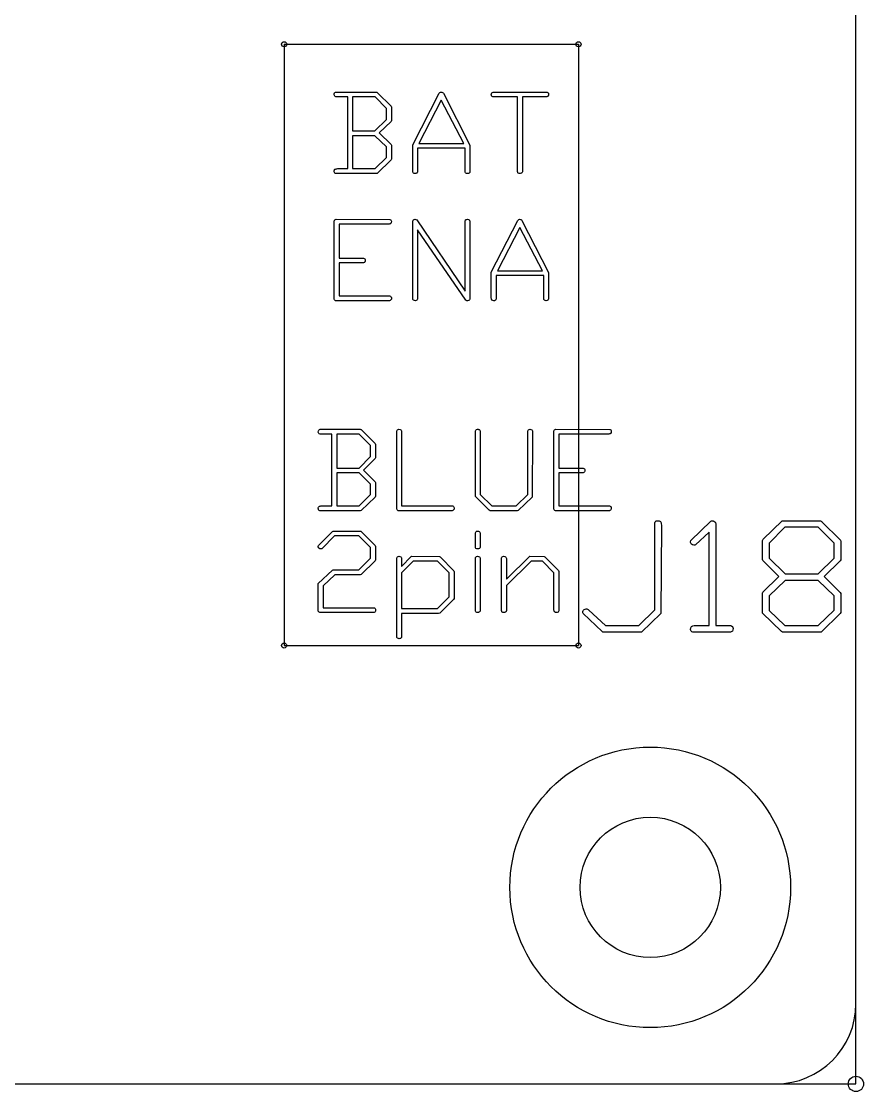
# Paper-space layout 'Sheet1' of a CAD drawing. Header units: millimetres. Extents: x 3 to 419, y -76 to 292.
# Drawn here: x 326.32 to 347.32, y 100.79 to 127.49 of the extents above; entities that cross this region are included whole.
import ezdxf

# ---------------------------------------------------------------- set-up
doc = ezdxf.new("R2010")
doc.units = ezdxf.units.MM

psp = doc.layouts.new('Sheet1')

# ---------------------------------------------------------------- linework, layer by layer
at = {"color": 7, "linetype": 'Continuous'}
for p, q in [((347.1340503, 100.976802), (347.1340503, 220.896802)), ((332.8740503, 126.916802), (332.8740503, 111.916802)), ((332.8740503, 126.916802), (340.2140503, 126.916802)), ((340.2140503, 126.916802), (340.2140503, 111.916802)), ((332.8740503, 111.916802), (340.2140503, 111.916802)), ((242.3090503, 100.976802), (347.1340503, 100.976802))]:
    psp.add_line(p, q, dxfattribs=at)
at = {"color": 7, "linetype": 'Continuous', "lineweight": 25}
for p, q in [((347.1340503, 102.976802), (347.1340503, 218.896802)), ((244.3090503, 100.976802), (345.1340503, 100.976802))]:
    psp.add_line(p, q, dxfattribs=at)
at = {"color": 7, "linetype": 'Continuous', "flags": 128}
for points in [[(335.2011833, 125.7087901), (335.5433083, 125.3723913), (335.5433083, 125.3723913), (335.5489779, 125.3478228), (335.5489779, 125.3478228), (335.5489779, 125.0140698), (335.5489779, 125.0140698), (335.5406624, 124.994793), (335.5406624, 124.994793), (335.2481089, 124.7079091), (335.2481089, 124.7079091), (335.5406624, 124.4157335), (335.5406624, 124.4157335), (335.5489779, 124.3964567), (335.5489779, 124.3964567), (335.5489779, 124.0547663), (335.5489779, 124.0547663), (335.5406624, 124.0324657), (335.5406624, 124.0324657), (335.1921684, 123.6960669), (335.1921684, 123.6960669), (335.1638202, 123.693421), (335.1638202, 123.693421), (334.1584035, 123.693421), (334.1584035, 123.693421), (334.1425285, 123.7024925), (334.1308112, 123.7157216), (334.1240077, 123.7327305), (334.1217398, 123.7538972), (334.1217398, 123.7538972), (334.1228737, 123.7675044), (334.1266535, 123.7795996), (334.1323232, 123.789805), (334.1406386, 123.7984984), (334.1523559, 123.805302), (334.1678529, 123.8105936), (334.1871297, 123.8132395), (334.2101862, 123.8143734), (334.2101862, 123.8143734), (334.4604065, 123.8143734), (334.4604065, 123.8143734), (334.4604065, 125.6044686), (334.4604065, 125.6044686), (334.1655851, 125.6044686), (334.1655851, 125.6044686), (334.1485761, 125.6108942), (334.1357249, 125.6214776), (334.1266535, 125.6358407), (334.1217398, 125.6547395), (334.1217398, 125.6547395), (334.1247636, 125.6838436), (334.134213, 125.7061442), (334.1421505, 125.7144597), (334.1538678, 125.7205073), (334.1686089, 125.7242871), (334.1867517, 125.725421), (334.1867517, 125.725421), (334.2177458, 125.725421), (334.2177458, 125.725421), (335.1562607, 125.725421), (335.1562607, 125.725421), (335.1706237, 125.7242871), (335.183097, 125.7212633), (335.1933023, 125.7159716), (335.2012398, 125.7087901)], [(335.4279194, 125.3175847), (335.1422755, 125.6044686), (335.1422755, 125.6044686), (334.5813589, 125.6044686), (334.5813589, 125.6044686), (334.5813589, 124.757802), (334.5813589, 124.757802), (335.1392517, 124.757802), (335.1392517, 124.757802), (335.4280255, 125.0446859), (335.4280255, 125.0446859), (335.4280255, 125.3175847)], [(336.8457947, 125.6951829), (337.5084065, 124.3991026), (337.5084065, 124.3991026), (337.5084065, 123.7376442), (337.5084065, 123.7376442), (337.5012249, 123.7183675), (337.4887517, 123.7043823), (337.4702309, 123.6960669), (337.4464184, 123.693421), (337.4464184, 123.693421), (337.4226059, 123.6964448), (337.4037071, 123.7055163), (337.3965255, 123.7130758), (337.3916118, 123.7236591), (337.388588, 123.7372663), (337.3874541, 123.7535192), (337.3874541, 123.7535192), (337.3874541, 124.3223734), (337.3874541, 124.3223734), (336.2021208, 124.3223734), (336.2021208, 124.3223734), (336.2021208, 123.7372663), (336.2021208, 123.7372663), (336.197963, 123.7244151), (336.1915374, 123.7138317), (336.182088, 123.7051383), (336.1703708, 123.6987127), (336.1703708, 123.6987127), (336.1590315, 123.6949329), (336.1416446, 123.693421), (336.1416446, 123.693421), (336.1163202, 123.6964448), (336.0970434, 123.7058942), (336.0902398, 123.7134538), (336.0853261, 123.7240371), (336.0823023, 123.7376442), (336.0811684, 123.7538972), (336.0811684, 123.7538972), (336.0811684, 123.7845133), (336.0811684, 123.7845133), (336.0811684, 124.4047722), (336.0811684, 124.4047722), (336.7411148, 125.6978288), (336.7411148, 125.6978288), (336.7482964, 125.7057663), (336.7581237, 125.7129478), (336.7709749, 125.7197514), (336.786472, 125.725421), (336.786472, 125.725421), (336.8068827, 125.7235311), (336.8238916, 125.7178615), (336.8367428, 125.7084121), (336.8458142, 125.6951829)], [(336.2368736, 124.4433258), (337.3545702, 124.4433258), (337.3545702, 124.4433258), (336.7944095, 125.5220698), (336.7944095, 125.5220698), (336.2368946, 124.4433258)], [(339.4300137, 125.7223972), (339.4451565, 125.7174835), (339.4568737, 125.7080341), (339.4651892, 125.694427), (339.4697249, 125.6762841), (339.4697249, 125.6762841), (339.4659452, 125.645668), (339.4538499, 125.6229895), (339.4436446, 125.615052), (339.4289035, 125.6090044), (339.4092487, 125.6056026), (339.3846803, 125.6044686), (339.3846803, 125.6044686), (338.8146922, 125.6044686), (338.8146922, 125.6044686), (338.8146922, 123.7319746), (338.8146922, 123.7319746), (338.8082666, 123.7172335), (338.7976833, 123.7058942), (338.7833202, 123.6979567), (338.7644214, 123.693421), (338.7644214, 123.693421), (338.7353172, 123.6964448), (338.7126386, 123.7058942), (338.7043232, 123.7138317), (338.6986535, 123.724793), (338.6948737, 123.7391561), (338.6937398, 123.756921), (338.6937398, 123.756921), (338.6937398, 125.6044686), (338.6937398, 125.6044686), (338.0885999, 125.6044686), (338.0885999, 125.6044686), (338.0765047, 125.6063585), (338.0655434, 125.6120282), (338.055338, 125.6210996), (338.0462666, 125.6339508), (338.0462666, 125.6339508), (338.0421089, 125.6502038), (338.040597, 125.6634329), (338.040597, 125.6634329), (338.0436208, 125.6872454), (338.0526922, 125.7057663), (338.0674333, 125.7182395), (338.0885999, 125.725421), (338.0885999, 125.725421), (339.4300374, 125.7223972)], [(335.4279194, 124.3563913), (335.1392517, 124.6368496), (335.1392517, 124.6368496), (334.5813589, 124.6368496), (334.5813589, 124.6368496), (334.5813589, 123.8143734), (334.5813589, 123.8143734), (335.1422755, 123.8143734), (335.1422755, 123.8143734), (335.4280255, 124.0948317), (335.4280255, 124.0948317), (335.4280255, 124.3563913)], [(335.5111275, 122.5473972), (335.5262993, 122.5424835), (335.5380166, 122.5330341), (335.5463321, 122.519427), (335.5508678, 122.5012841), (335.5508678, 122.5012841), (335.547088, 122.470668), (335.5353708, 122.4479895), (335.5251654, 122.440052), (335.5104243, 122.4340044), (335.4907696, 122.4306026), (335.4662011, 122.4294686), (335.4662011, 122.4294686), (334.2426922, 122.4294686), (334.2426922, 122.4294686), (334.2426922, 121.582802), (334.2426922, 121.582802), (334.849344, 121.582802), (334.849344, 121.582802), (334.8689987, 121.5737305), (334.8829839, 121.5612573), (334.8916773, 121.5450044), (334.8943232, 121.5253496), (334.8943232, 121.5253496), (334.8920553, 121.503805), (334.8844958, 121.4849061), (334.8776922, 121.4769686), (334.8667309, 121.470543), (334.8516118, 121.4652514), (334.8323351, 121.4618496), (334.8323351, 121.4618496), (334.2426922, 121.4618496), (334.2426922, 121.4618496), (334.2426922, 120.6393734), (334.2426922, 120.6393734), (335.5028648, 120.6393734), (335.5028648, 120.6393734), (335.5240315, 120.6321919), (335.5387726, 120.6200966), (335.547844, 120.6019538), (335.5508678, 120.5788972), (335.5508678, 120.5788972), (335.547844, 120.5588645), (335.5380166, 120.5384538), (335.5300791, 120.5297603), (335.5183618, 120.5233347), (335.5036208, 120.519555), (335.4854779, 120.518421), (335.4854779, 120.518421), (334.1587815, 120.518421), (334.1587815, 120.518421), (334.1459303, 120.5248466), (334.135347, 120.5327841), (334.1274095, 120.5426115), (334.1217398, 120.5543288), (334.1217398, 120.5543288), (334.1217398, 120.6095133), (334.1217398, 120.6095133), (334.1217398, 122.5118675), (334.1217398, 122.5118675), (334.1277874, 122.5247186), (334.1379928, 122.535302), (334.1519779, 122.5439954), (334.1697428, 122.550421), (334.1697428, 122.550421), (335.5111803, 122.5473972)], [(336.1797724, 122.5337901), (337.3874541, 120.7595698), (337.3874541, 120.7595698), (337.3874541, 122.5145133), (337.3874541, 122.5145133), (337.3931237, 122.5258526), (337.4006833, 122.535302), (337.4108886, 122.5424835), (337.4229839, 122.5477752), (337.4229839, 122.5477752), (337.4331892, 122.5496651), (337.4464184, 122.550421), (337.4464184, 122.550421), (337.4724987, 122.5462633), (337.4921535, 122.5337901), (337.4993351, 122.5235847), (337.5042487, 122.5088436), (337.5072726, 122.4903228), (337.5084065, 122.4676442), (337.5084065, 122.4676442), (337.5084065, 120.5599984), (337.5084065, 120.5599984), (337.4966892, 120.5392097), (337.484216, 120.5267365), (337.468719, 120.5206889), (337.4464184, 120.518421), (337.4464184, 120.518421), (337.4324333, 120.519177), (337.4237398, 120.5210669), (337.4237398, 120.5210669), (337.4067309, 120.5320282), (337.4067309, 120.5320282), (336.2021208, 122.2865936), (336.2021208, 122.2865936), (336.2021208, 120.5569746), (336.2021208, 120.5569746), (336.1934273, 120.5422335), (336.182088, 120.5308942), (336.1677249, 120.5229567), (336.150338, 120.518421), (336.150338, 120.518421), (336.1219898, 120.5214448), (336.0996892, 120.5308942), (336.0917517, 120.5384538), (336.0857041, 120.5490371), (336.0823023, 120.5626442), (336.0811684, 120.5788972), (336.0811684, 120.5788972), (336.0811684, 122.5092216), (336.0811684, 122.5092216), (336.0887279, 122.5232067), (336.1004452, 122.534546), (336.1155642, 122.5436175), (336.134841, 122.550421), (336.134841, 122.550421), (336.1575196, 122.5462633), (336.1798202, 122.5337901)], [(338.8052378, 122.5201829), (339.4678351, 121.2241026), (339.4678351, 121.2241026), (339.4678351, 120.5626442), (339.4678351, 120.5626442), (339.4606535, 120.5433675), (339.4481803, 120.5293823), (339.4296595, 120.5210669), (339.405847, 120.518421), (339.405847, 120.518421), (339.3820345, 120.5214448), (339.3631357, 120.5305163), (339.3559541, 120.5380758), (339.3510404, 120.5486591), (339.3480166, 120.5622663), (339.3468827, 120.5785192), (339.3468827, 120.5785192), (339.3468827, 121.1473734), (339.3468827, 121.1473734), (338.1615493, 121.1473734), (338.1615493, 121.1473734), (338.1615493, 120.5622663), (338.1615493, 120.5622663), (338.1573916, 120.5494151), (338.150966, 120.5388317), (338.1415166, 120.5301383), (338.1297993, 120.5237127), (338.1297993, 120.5237127), (338.1184601, 120.5199329), (338.1010732, 120.518421), (338.1010732, 120.518421), (338.0757487, 120.5214448), (338.056472, 120.5308942), (338.0496684, 120.5384538), (338.0447547, 120.5490371), (338.0417309, 120.5626442), (338.040597, 120.5788972), (338.040597, 120.5788972), (338.040597, 120.6095133), (338.040597, 120.6095133), (338.040597, 121.2297722), (338.040597, 121.2297722), (338.7005434, 122.5228288), (338.7005434, 122.5228288), (338.7077249, 122.5307663), (338.7175523, 122.5379478), (338.7304035, 122.5447514), (338.7459005, 122.550421), (338.7459005, 122.550421), (338.7663112, 122.5485311), (338.7833202, 122.5428615), (338.7961714, 122.5334121), (338.8052428, 122.5201829)], [(338.1963167, 121.2683258), (339.3139987, 121.2683258), (339.3139987, 121.2683258), (338.753838, 122.3470698), (338.753838, 122.3470698), (338.1963232, 121.2683258)], [(334.8043356, 117.2950401), (335.1464283, 116.9586413), (335.1464283, 116.9586413), (335.1520979, 116.9340728), (335.1520979, 116.9340728), (335.1520979, 116.6003198), (335.1520979, 116.6003198), (335.1437824, 116.581043), (335.1437824, 116.581043), (334.8512289, 116.2941591), (334.8512289, 116.2941591), (335.1437824, 116.0019835), (335.1437824, 116.0019835), (335.1520979, 115.9827067), (335.1520979, 115.9827067), (335.1520979, 115.6410163), (335.1520979, 115.6410163), (335.1437824, 115.6187157), (335.1437824, 115.6187157), (334.7952884, 115.2823169), (334.7952884, 115.2823169), (334.7669402, 115.279671), (334.7669402, 115.279671), (333.7615235, 115.279671), (333.7615235, 115.279671), (333.7456485, 115.2887425), (333.7339312, 115.3019716), (333.7271277, 115.3189805), (333.7248598, 115.3401472), (333.7248598, 115.3401472), (333.7259937, 115.3537544), (333.7297735, 115.3658496), (333.7354432, 115.376055), (333.7437586, 115.3847484), (333.7554759, 115.391552), (333.7709729, 115.3968436), (333.7902497, 115.3994895), (333.8133062, 115.4006234), (333.8133062, 115.4006234), (334.0635265, 115.4006234), (334.0635265, 115.4006234), (334.0635265, 117.1907186), (334.0635265, 117.1907186), (333.7687051, 117.1907186), (333.7687051, 117.1907186), (333.7516961, 117.1971442), (333.7388449, 117.2077276), (333.7297735, 117.2220907), (333.7248598, 117.2409895), (333.7248598, 117.2409895), (333.7278836, 117.2700936), (333.737333, 117.2923942), (333.7452705, 117.3007097), (333.7569878, 117.3067573), (333.7717289, 117.3105371), (333.7898717, 117.311671), (333.7898717, 117.311671), (333.8208658, 117.311671), (333.8208658, 117.311671), (334.7593807, 117.311671), (334.7593807, 117.311671), (334.7737437, 117.3105371), (334.786217, 117.3075133), (334.7964223, 117.3022216), (334.8043598, 117.2950401)], [(335.7862625, 117.296552), (335.7946574, 117.2867246), (335.8007051, 117.2719835), (335.8041068, 117.2527067), (335.8052408, 117.2288942), (335.8052408, 117.2288942), (335.8052408, 115.4006234), (335.8052408, 115.4006234), (337.0654134, 115.4006234), (337.0654134, 115.4006234), (337.0786426, 115.3975996), (337.0896039, 115.391174), (337.0982973, 115.3817246), (337.1051009, 115.3688734), (337.1051009, 115.3688734), (337.1115265, 115.3545103), (337.1134164, 115.3401472), (337.1134164, 115.3401472), (337.1103926, 115.3201145), (337.1005652, 115.2997038), (337.0926277, 115.2910103), (337.0809104, 115.2845847), (337.0661693, 115.280805), (337.0480265, 115.279671), (337.0480265, 115.279671), (335.7213301, 115.279671), (335.7213301, 115.279671), (335.7084789, 115.2860966), (335.6978955, 115.2940341), (335.689958, 115.3038615), (335.6842884, 115.3155788), (335.6842884, 115.3155788), (335.6842884, 115.3707633), (335.6842884, 115.3707633), (335.6842884, 117.2731175), (335.6842884, 117.2731175), (335.6914699, 117.2878585), (335.7024312, 117.2991978), (335.7160384, 117.3071353), (335.7334253, 117.311671), (335.7334253, 117.311671), (335.7640414, 117.3078913), (335.786342, 117.296552)], [(337.7472553, 117.296552), (337.754842, 117.2867246), (337.7605116, 117.2719835), (337.7635354, 117.2527067), (337.7646693, 117.2288942), (337.7646693, 117.2288942), (337.7646693, 115.6841055), (337.7646693, 115.6841055), (338.0545771, 115.4006234), (338.0545771, 115.4006234), (338.6600949, 115.4006234), (338.6600949, 115.4006234), (338.9500027, 115.6871294), (338.9500027, 115.6871294), (338.9500027, 117.2731175), (338.9500027, 117.2731175), (338.9583182, 117.2878585), (338.9696574, 117.2991978), (338.9828866, 117.3071353), (338.9991396, 117.311671), (338.9991396, 117.311671), (339.0278658, 117.3078913), (339.0505443, 117.296552), (339.0596158, 117.2867246), (339.0660414, 117.2719835), (339.0698211, 117.2527067), (339.0709551, 117.2288942), (339.0709551, 117.2288942), (339.0596158, 115.6190936), (339.0596158, 115.6190936), (338.7118777, 115.2823169), (338.7118777, 115.2823169), (338.6839074, 115.279671), (338.6839074, 115.279671), (338.008464, 115.279671), (338.008464, 115.279671), (337.9914551, 115.2906323), (337.9914551, 115.2906323), (337.6493866, 115.6304329), (337.6493866, 115.6304329), (337.643717, 115.6580252), (337.643717, 115.6580252), (337.643717, 117.2731175), (337.643717, 117.2731175), (337.6508985, 117.2878585), (337.6618598, 117.2991978), (337.675467, 117.3071353), (337.6928539, 117.311671), (337.6928539, 117.311671), (337.7102408, 117.3109151), (337.7253598, 117.3078913), (337.7374551, 117.3033555), (337.7472824, 117.296552)], [(340.9924898, 117.3086472), (341.0077051, 117.3037335), (341.0194223, 117.2942841), (341.0277378, 117.280677), (341.0322735, 117.2625341), (341.0322735, 117.2625341), (341.0284937, 117.231918), (341.0167765, 117.2092395), (341.0065711, 117.201302), (340.9918301, 117.1952544), (340.9721753, 117.1918526), (340.9476068, 117.1907186), (340.9476068, 117.1907186), (339.7240979, 117.1907186), (339.7240979, 117.1907186), (339.7240979, 116.344052), (339.7240979, 116.344052), (340.3307497, 116.344052), (340.3307497, 116.344052), (340.3504045, 116.3349805), (340.3643896, 116.3225073), (340.373083, 116.3062544), (340.3757289, 116.2865996), (340.3757289, 116.2865996), (340.373461, 116.265055), (340.3659015, 116.2461561), (340.3590979, 116.2382186), (340.3481366, 116.231793), (340.3330176, 116.2265014), (340.3137408, 116.2230996), (340.3137408, 116.2230996), (339.7240979, 116.2230996), (339.7240979, 116.2230996), (339.7240979, 115.4006234), (339.7240979, 115.4006234), (340.9842705, 115.4006234), (340.9842705, 115.4006234), (341.0054372, 115.3934419), (341.0201783, 115.3813466), (341.0292497, 115.3632038), (341.0322735, 115.3401472), (341.0322735, 115.3401472), (341.0292497, 115.3201145), (341.0194223, 115.2997038), (341.0114848, 115.2910103), (340.9997676, 115.2845847), (340.9850265, 115.280805), (340.9668836, 115.279671), (340.9668836, 115.279671), (339.6401872, 115.279671), (339.6401872, 115.279671), (339.627336, 115.2860966), (339.6167527, 115.2940341), (339.6088152, 115.3038615), (339.6031455, 115.3155788), (339.6031455, 115.3155788), (339.6031455, 115.3707633), (339.6031455, 115.3707633), (339.6031455, 117.2731175), (339.6031455, 117.2731175), (339.6091932, 117.2859686), (339.6193985, 117.296552), (339.6333836, 117.3052454), (339.6511485, 117.311671), (339.6511485, 117.311671), (340.992586, 117.3086472)], [(335.0310717, 116.9038347), (334.7453955, 117.1907186), (334.7453955, 117.1907186), (334.1844789, 117.1907186), (334.1844789, 117.1907186), (334.1844789, 116.344052), (334.1844789, 116.344052), (334.7423717, 116.344052), (334.7423717, 116.344052), (335.0311455, 116.6309359), (335.0311455, 116.6309359), (335.0311455, 116.9038347)], [(335.0310717, 115.9426413), (334.7423717, 116.2230996), (334.7423717, 116.2230996), (334.1844789, 116.2230996), (334.1844789, 116.2230996), (334.1844789, 115.4006234), (334.1844789, 115.4006234), (334.7453955, 115.4006234), (334.7453955, 115.4006234), (335.0311455, 115.6810817), (335.0311455, 115.6810817), (335.0311455, 115.9426413)], [(342.2577772, 115.010637), (342.268142, 114.9971735), (342.2759094, 114.9769782), (342.2800521, 114.950569), (342.2816055, 114.9179459), (342.2816055, 114.9179459), (342.2660707, 112.7125191), (342.2660707, 112.7125191), (341.7896695, 112.2511349), (341.7896695, 112.2511349), (341.7513503, 112.2475101), (341.7513503, 112.2475101), (340.8259928, 112.2475101), (340.8259928, 112.2475101), (340.8026905, 112.2625271), (340.8026905, 112.2625271), (340.3299141, 112.7166617), (340.3299141, 112.7166617), (340.327325, 112.7311608), (340.3262893, 112.7534274), (340.3262893, 112.7534274), (340.327325, 112.7694801), (340.3299141, 112.7793188), (340.3299141, 112.7793188), (340.3418242, 112.7995141), (340.3583946, 112.8145311), (340.3785899, 112.8254054), (340.4034456, 112.8311015), (340.4034456, 112.8311015), (340.4220874, 112.829548), (340.4391757, 112.8238519), (340.4552284, 112.8150489), (340.4692097, 112.8021032), (340.4692097, 112.8021032), (340.8865786, 112.4132148), (340.8865786, 112.4132148), (341.7176915, 112.4132148), (341.7176915, 112.4132148), (342.1159008, 112.805728), (342.1159008, 112.805728), (342.1159008, 114.9785317), (342.1159008, 114.9785317), (342.124186, 114.9987269), (342.1376495, 115.0142618), (342.1557735, 115.0251361), (342.1790757, 115.0313501), (342.1790757, 115.0313501), (342.2049671, 115.0303144), (342.2267158, 115.0261718), (342.244322, 115.0199579), (342.2577855, 115.010637)], [(343.6324987, 114.9862991), (343.6403846, 114.9448729), (343.6403846, 114.9448729), (343.6403846, 112.4132148), (343.6403846, 112.4132148), (344.0168451, 112.4132148), (344.0168451, 112.4132148), (344.0370404, 112.4028583), (344.0525752, 112.3878413), (344.0629317, 112.3686817), (344.0691457, 112.3443438), (344.0691457, 112.3443438), (344.065003, 112.3044711), (344.0515395, 112.2734014), (344.0406651, 112.2620092), (344.0251303, 112.2542418), (344.0049351, 112.2490636), (343.9800793, 112.2475101), (343.9800793, 112.2475101), (343.0650784, 112.2475101), (343.0650784, 112.2475101), (343.0443653, 112.2573488), (343.0283126, 112.2723658), (343.0169204, 112.2910076), (343.0107065, 112.3148276), (343.0107065, 112.3148276), (343.0164026, 112.3567716), (343.0329731, 112.3873235), (343.0474722, 112.3987157), (343.0687032, 112.4070009), (343.0971837, 112.4116614), (343.1318781, 112.4132148), (343.1318781, 112.4132148), (343.4746798, 112.4132148), (343.4746798, 112.4132148), (343.4746798, 114.7413667), (343.4746798, 114.7413667), (343.1344672, 114.4280812), (343.1344672, 114.4280812), (343.1127185, 114.4223851), (343.0945945, 114.4203138), (343.0945945, 114.4203138), (343.0619714, 114.425492), (343.0345265, 114.4415447), (343.02417, 114.4534547), (343.0169204, 114.4679539), (343.01226, 114.48556), (343.0107065, 114.5052375), (343.0107065, 114.5052375), (343.0184739, 114.5404497), (343.0184739, 114.5404497), (343.512999, 115.0199579), (343.512999, 115.0199579), (343.5321587, 115.0287609), (343.5564965, 115.0313501), (343.5564965, 115.0313501), (343.5699601, 115.0287609), (343.5927445, 115.0199579), (343.6165645, 115.0059765), (343.6326172, 114.9862991)], [(346.2791834, 115.0085657), (346.7478667, 114.5476993), (346.7478667, 114.5476993), (346.7556341, 114.5140405), (346.7556341, 114.5140405), (346.7556341, 114.0567989), (346.7556341, 114.0567989), (346.7442419, 114.0303897), (346.7442419, 114.0303897), (346.3434435, 113.6373588), (346.3434435, 113.6373588), (346.7442419, 113.2370782), (346.7442419, 113.2370782), (346.7556341, 113.210669), (346.7556341, 113.210669), (346.7556341, 112.742553), (346.7556341, 112.742553), (346.7442419, 112.7120012), (346.7442419, 112.7120012), (346.2668051, 112.2511349), (346.2668051, 112.2511349), (346.227968, 112.2475101), (346.227968, 112.2475101), (345.3005392, 112.2475101), (345.3005392, 112.2475101), (345.2777548, 112.2625271), (345.2777548, 112.2625271), (344.8039427, 112.7270182), (344.8039427, 112.7270182), (344.8003179, 112.7648196), (344.8003179, 112.7648196), (344.8003179, 113.2184364), (344.8003179, 113.2184364), (344.8117101, 113.2484704), (344.8117101, 113.2484704), (345.2114729, 113.6373588), (345.2114729, 113.6373588), (344.8080853, 114.0381572), (344.8080853, 114.0381572), (344.8003179, 114.0645664), (344.8003179, 114.0645664), (344.8003179, 114.5404497), (344.8003179, 114.5404497), (344.8194775, 114.5668589), (344.8194775, 114.5668589), (345.2922539, 115.0235827), (345.2922539, 115.0235827), (345.3150383, 115.0313501), (345.3150383, 115.0313501), (346.2523059, 115.0277253), (346.2523059, 115.0277253), (346.2792329, 115.0085657)], [(346.5898428, 114.4726143), (346.1927557, 114.8656453), (346.1927557, 114.8656453), (345.3631963, 114.8656453), (345.3631963, 114.8656453), (344.9660227, 114.4726143), (344.9660227, 114.4726143), (344.9660227, 114.098743), (344.9660227, 114.098743), (345.3673389, 113.705712), (345.3673389, 113.705712), (346.1886131, 113.705712), (346.1886131, 113.705712), (346.5899293, 114.098743), (346.5899293, 114.098743), (346.5899293, 114.4726143)], [(334.8043356, 114.7550401), (335.1464183, 114.4144835), (335.1464183, 114.4144835), (335.1520879, 114.3891591), (335.1520879, 114.3891591), (335.1520879, 114.0516264), (335.1520879, 114.0516264), (335.1464183, 114.0319716), (335.1464183, 114.0319716), (334.7956564, 113.6914151), (334.7956564, 113.6914151), (334.770332, 113.6830996), (334.770332, 113.6830996), (334.1398677, 113.6830996), (334.1398677, 113.6830996), (333.8458022, 113.4052871), (333.8458022, 113.4052871), (333.8458022, 112.8606234), (333.8458022, 112.8606234), (335.1067308, 112.8606234), (335.1067308, 112.8606234), (335.1267635, 112.8545758), (335.1407486, 112.8428585), (335.1494421, 112.8243377), (335.1520879, 112.8001472), (335.1520879, 112.8001472), (335.1494421, 112.7763347), (335.1407486, 112.75668), (335.1331891, 112.7491204), (335.1222278, 112.7438288), (335.1078647, 112.740805), (335.0897218, 112.739671), (335.0897218, 112.739671), (333.7618915, 112.739671), (333.7618915, 112.739671), (333.7490403, 112.7460966), (333.738457, 112.7540341), (333.7305195, 112.7638615), (333.7248498, 112.7752008), (333.7248498, 112.7752008), (333.7248498, 112.8300073), (333.7248498, 112.8300073), (333.7248498, 113.4646294), (333.7248498, 113.4646294), (334.0763677, 113.7987603), (334.0763677, 113.7987603), (334.0933766, 113.804052), (334.0933766, 113.804052), (334.7363141, 113.804052), (334.7363141, 113.804052), (335.0311355, 114.0916919), (335.0311355, 114.0916919), (335.0311355, 114.3630788), (335.0311355, 114.3630788), (334.7404718, 114.6507186), (334.7404718, 114.6507186), (334.1338201, 114.6507186), (334.1338201, 114.6507186), (333.8121623, 114.3313288), (333.8121623, 114.3313288), (333.7970433, 114.327171), (333.7841921, 114.3256591), (333.7841921, 114.3256591), (333.7611355, 114.3294389), (333.7418587, 114.3411561), (333.7342992, 114.3498496), (333.7290076, 114.3604329), (333.7259837, 114.3732841), (333.7248498, 114.3876472), (333.7248498, 114.3876472), (333.7305195, 114.4133496), (333.7305195, 114.4133496), (334.0782576, 114.7603317), (334.0782576, 114.7603317), (334.1005582, 114.771671), (334.1005582, 114.771671), (334.7846951, 114.7690252), (334.7846951, 114.7690252), (334.8043498, 114.7550401)], [(337.7472553, 114.755796), (337.754832, 114.7455907), (337.7605016, 114.7308496), (337.7635254, 114.7111948), (337.7646593, 114.6866264), (337.7646593, 114.6866264), (337.7646593, 114.3710163), (337.7646593, 114.3710163), (337.7597457, 114.3581651), (337.7529421, 114.3475817), (337.7450046, 114.3396442), (337.7355552, 114.3339746), (337.7177903, 114.327927), (337.7041832, 114.3256591), (337.7041832, 114.3256591), (337.6777248, 114.3286829), (337.658826, 114.3377544), (337.6474867, 114.3528734), (337.643707, 114.3740401), (337.643707, 114.3740401), (337.643707, 114.7319835), (337.643707, 114.7319835), (337.6508885, 114.7471026), (337.6618498, 114.7588198), (337.675457, 114.7671353), (337.6928439, 114.771671), (337.6928439, 114.771671), (337.7102308, 114.7705371), (337.7253498, 114.7678913), (337.7374451, 114.7625996), (337.7472724, 114.755796)], [(336.7644939, 114.1287335), (337.1058468, 113.7817514), (337.1058468, 113.7817514), (337.1115165, 113.756427), (337.1115165, 113.756427), (337.1115165, 113.0877871), (337.1115165, 113.0877871), (337.1001772, 113.0651085), (337.1001772, 113.0651085), (336.7531951, 112.7211502), (336.7531951, 112.7211502), (336.7248468, 112.7154805), (336.7248468, 112.7154805), (335.8052308, 112.7154805), (335.8052308, 112.7154805), (335.8052308, 112.1299954), (335.8052308, 112.1299954), (335.801073, 112.1186561), (335.7946474, 112.1088288), (335.785198, 112.1008913), (335.7734808, 112.0948436), (335.7734808, 112.0948436), (335.7591177, 112.088796), (335.7447546, 112.0865282), (335.7447546, 112.0865282), (335.722832, 112.089552), (335.7027992, 112.0990014), (335.6948617, 112.1069389), (335.6888141, 112.1182782), (335.6854123, 112.1330192), (335.6842784, 112.1507841), (335.6842784, 112.1507841), (335.6842784, 114.1037871), (335.6842784, 114.1037871), (335.690704, 114.1185282), (335.7016653, 114.1302454), (335.7167843, 114.1381829), (335.7360611, 114.1427186), (335.7360611, 114.1427186), (335.7625195, 114.1389389), (335.7848201, 114.1275996), (335.7938915, 114.1173942), (335.8003171, 114.1018972), (335.8040968, 114.0807305), (335.8052308, 114.0546502), (335.8052308, 114.0546502), (335.8052308, 113.8875847), (335.8052308, 113.8875847), (336.0448677, 114.136671), (336.0448677, 114.136671), (336.0618766, 114.1427186), (336.0618766, 114.1427186), (336.7448796, 114.1400728), (336.7448796, 114.1400728), (336.7645343, 114.1287335)], [(336.9905148, 113.7311026), (336.7006564, 114.0217663), (336.7006564, 114.0217663), (336.0951385, 114.0217663), (336.0951385, 114.0217663), (335.8052308, 113.7337484), (335.8052308, 113.7337484), (335.8052308, 112.8364329), (335.8052308, 112.8364329), (336.7006564, 112.8364329), (336.7006564, 112.8364329), (336.9905641, 113.1301204), (336.9905641, 113.1301204), (336.9905641, 113.7311026)], [(337.7457056, 114.1272216), (337.754076, 114.1173942), (337.7601236, 114.1026532), (337.7635254, 114.0833764), (337.7646593, 114.0591859), (337.7646593, 114.0591859), (337.7646593, 112.7842722), (337.7646593, 112.7842722), (337.7616355, 112.7733109), (337.7552099, 112.7634835), (337.7457605, 112.7540341), (337.7329093, 112.7453407), (337.7329093, 112.7453407), (337.7215701, 112.7411829), (337.7041832, 112.739671), (337.7041832, 112.739671), (337.6788587, 112.7426948), (337.659582, 112.7521442), (337.6527784, 112.7597038), (337.6478647, 112.7706651), (337.6448409, 112.7842722), (337.643707, 112.8009032), (337.643707, 112.8009032), (337.643707, 114.1011413), (337.643707, 114.1011413), (337.6501326, 114.1151264), (337.6603379, 114.1268436), (337.674701, 114.1359151), (337.6928439, 114.1427186), (337.6928439, 114.1427186), (337.7234599, 114.1389389), (337.7457605, 114.1272216)], [(339.3770847, 114.1287335), (339.7184183, 113.787043), (339.7184183, 113.787043), (339.7240879, 113.7620966), (339.7240879, 113.7620966), (339.7240879, 112.7842722), (339.7240879, 112.7842722), (339.7169064, 112.7646175), (339.7048111, 112.7510103), (339.6866683, 112.7423169), (339.6636117, 112.739671), (339.6636117, 112.739671), (339.6397992, 112.7430728), (339.6201445, 112.7532782), (339.6125849, 112.7615936), (339.6072933, 112.772177), (339.6042695, 112.7850282), (339.6031355, 112.8005252), (339.6031355, 112.8005252), (339.6031355, 113.7337484), (339.6031355, 113.7337484), (339.3132278, 114.0217663), (339.3132278, 114.0217663), (339.0342814, 114.0217663), (339.0342814, 114.0217663), (338.4178022, 113.4154925), (338.4178022, 113.4154925), (338.4178022, 112.7838942), (338.4178022, 112.7838942), (338.4147784, 112.7733109), (338.4083528, 112.7634835), (338.3989034, 112.7540341), (338.3860522, 112.7453407), (338.3860522, 112.7453407), (338.3747129, 112.7411829), (338.357326, 112.739671), (338.357326, 112.739671), (338.3320016, 112.7426948), (338.3127248, 112.7521442), (338.3059212, 112.7597038), (338.3010076, 112.7706651), (338.2979837, 112.7842722), (338.2968498, 112.8009032), (338.2968498, 112.8009032), (338.2968498, 114.1037871), (338.2968498, 114.1037871), (338.3032754, 114.1185282), (338.3142367, 114.1302454), (338.3293558, 114.1381829), (338.3486326, 114.1427186), (338.3486326, 114.1427186), (338.3750909, 114.1393169), (338.3973915, 114.1283555), (338.4064629, 114.1185282), (338.4128885, 114.1041651), (338.4166683, 114.0841323), (338.4178022, 114.0595639), (338.4178022, 114.0595639), (338.4178022, 113.5708407), (338.4178022, 113.5708407), (339.0017754, 114.1427186), (339.0017754, 114.1427186), (339.357451, 114.1400728), (339.357451, 114.1400728), (339.3771058, 114.1287335)], [(346.5898428, 113.1557793), (346.1886131, 113.5400072), (346.1886131, 113.5400072), (345.3673389, 113.5400072), (345.3673389, 113.5400072), (344.9660227, 113.1594041), (344.9660227, 113.1594041), (344.9660227, 112.793818), (344.9660227, 112.793818), (345.3631963, 112.4132148), (345.3631963, 112.4132148), (346.1927557, 112.4132148), (346.1927557, 112.4132148), (346.5899293, 112.7974427), (346.5899293, 112.7974427), (346.5899293, 113.1557793)]]:
    psp.add_lwpolyline(points, dxfattribs=at)
at = {"color": 7, "linetype": 'Continuous'}
for centre, radius in [((332.8740503, 126.916802), 0.0635), ((332.8740503, 126.916802), 0.0635), ((340.2140503, 126.916802), 0.0635), ((340.2140503, 126.916802), 0.0635), ((332.8740503, 111.916802), 0.0635), ((332.8740503, 111.916802), 0.0635), ((340.2140503, 111.916802), 0.0635), ((340.2140503, 111.916802), 0.0635), ((342.0040503, 105.881802), 3.5), ((347.1340503, 100.976802), 0.1905), ((347.1340503, 100.976802), 0.1905)]:
    psp.add_circle(centre, radius, dxfattribs=at)
at = {"color": 7, "linetype": 'Continuous', "lineweight": 25}
psp.add_circle((342.0040503, 105.881802), 1.75, dxfattribs=at)
psp.add_arc((345.1340503, 102.976802), 2, 270, 0, dxfattribs=at)

doc.saveas('drawing.dxf')
